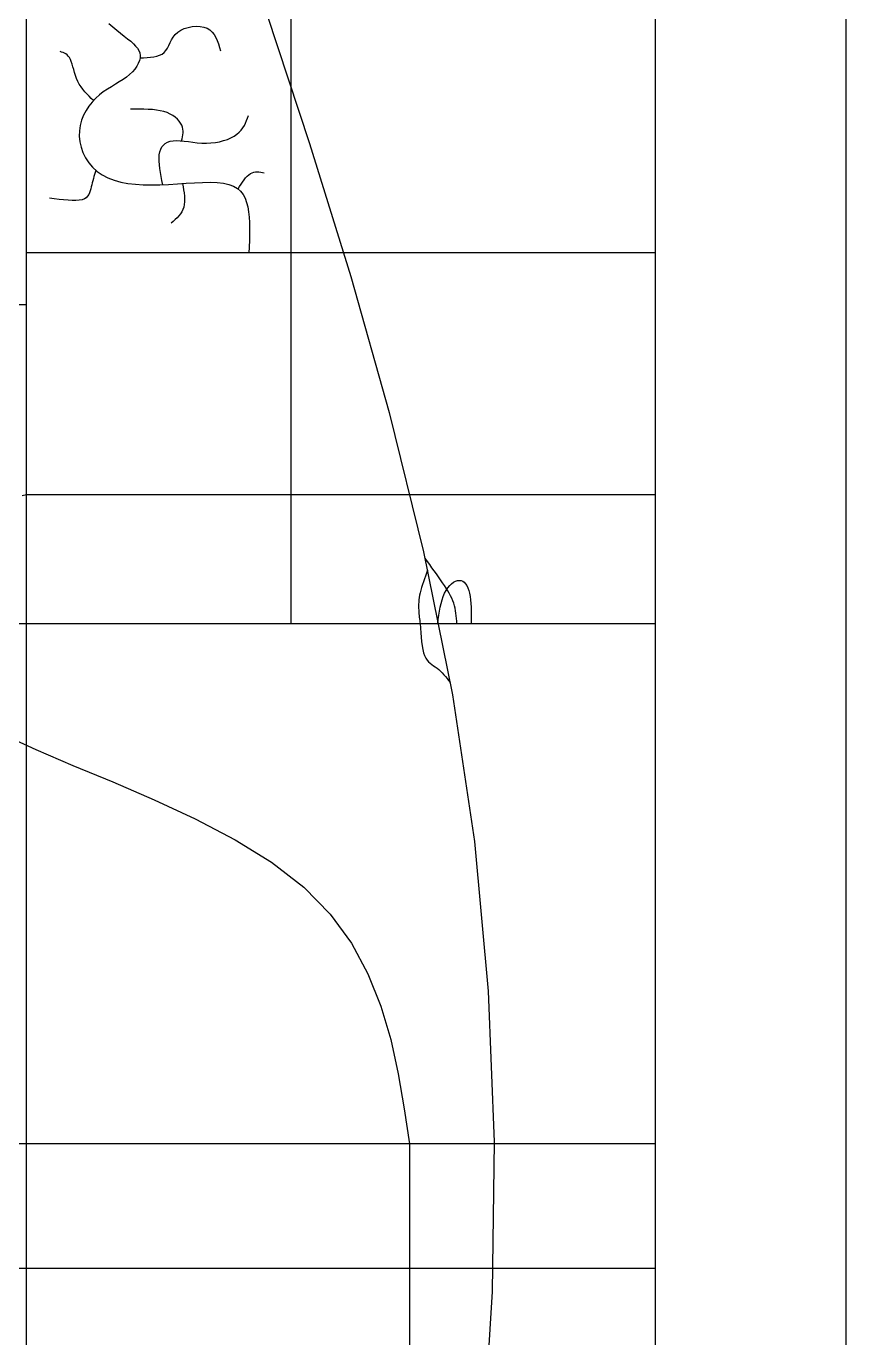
# Model space of a CAD drawing. Extents: x -15455 to 10897, y -24374 to 16165.
# Drawn here: x 6778 to 10897, y -17379 to -10786 of the extents above; entities that cross this region are included whole.
import ezdxf

# ---------------------------------------------------------------- set-up
doc = ezdxf.new("R2010")
doc.units = 0
doc.header["$MEASUREMENT"] = 0
for name, color, linetype in [('COASTLINE', 7, 'CONTINUOUS'), ('HIGHWAY', 7, 'CONTINUOUS'), ('STREETS-SPRAWL-12M', 7, 'CONTINUOUS'), ('STREETS-SPRAWL-20M', 7, 'CONTINUOUS')]:
    doc.layers.add(name, color=color, linetype=linetype)

msp = doc.modelspace()

# ---------------------------------------------------------------- linework, layer by layer
at = {"layer": 'COASTLINE', "color": 7, "linetype": 'CONTINUOUS'}
msp.add_line((10897.1, 16165.5), (10897.1, -24373.8), dxfattribs=at)
at = {"layer": 'HIGHWAY', "color": 250, "linetype": 'CONTINUOUS'}
for p, q in [((7987.7, -10724.7), (8202.1, -11375.6)), ((8202.1, -11375.6), (8409.5, -12043.1)), ((8409.5, -12043.1), (8603, -12727.4)), ((8603, -12727.4), (8775.6, -13428.8)), ((8775.6, -13428.8), (8920.5, -14147.6)), ((8794.4, -13476.4), (8782.7, -13460.4)), ((8806, -13492.4), (8794.4, -13476.4)), ((8817.5, -13508.2), (8806, -13492.4)), ((8828.8, -13523.8), (8817.5, -13508.2)), ((8774.2, -13578.8), (8769.5, -13593)), ((8779.4, -13564.3), (8774.2, -13578.8)), ((8784.7, -13549.6), (8779.4, -13564.3)), ((8790.3, -13534.8), (8784.7, -13549.6)), ((8795.9, -13519.9), (8790.3, -13534.8)), ((8839.8, -13539.2), (8828.8, -13523.8)), ((8850.5, -13554.3), (8839.8, -13539.2)), ((8860.7, -13569), (8850.5, -13554.3)), ((8870.6, -13583.3), (8860.7, -13569)), ((8916.4, -13588.7), (8926.5, -13581.2)), ((8926.5, -13581.2), (8936.6, -13575.8)), ((8936.6, -13575.8), (8946.4, -13572.4)), ((8946.4, -13572.4), (8955.8, -13571.3)), ((8955.8, -13571.3), (8964.6, -13572.4)), ((8964.6, -13572.4), (8972.7, -13575.8)), ((8972.7, -13575.8), (8980.1, -13581.2)), ((8980.1, -13581.2), (8986.8, -13588.7)), ((8755.4, -13646.1), (8753.4, -13658.2)), ((8758, -13633.5), (8755.4, -13646.1)), ((8761.3, -13620.4), (8758, -13633.5)), ((8765.1, -13606.9), (8761.3, -13620.4)), ((8769.5, -13593), (8765.1, -13606.9)), ((8879.8, -13597.1), (8870.6, -13583.3)), ((8874.1, -13652.2), (8880.8, -13636.4)), ((8888.6, -13610.5), (8879.8, -13597.1)), ((8880.8, -13636.4), (8888.6, -13622)), ((8888.6, -13622), (8897.3, -13609.2)), ((8896.7, -13623.5), (8888.6, -13610.5)), ((8904.1, -13636.3), (8896.7, -13623.5)), ((8897.3, -13609.2), (8906.6, -13598)), ((8910.9, -13648.9), (8904.1, -13636.3)), ((8906.6, -13598), (8916.4, -13588.7)), ((8986.8, -13588.7), (8992.8, -13598)), ((8992.8, -13598), (8998, -13609.2)), ((8998, -13609.2), (9002.5, -13622)), ((9002.5, -13622), (9006.1, -13636.4)), ((9006.1, -13636.4), (9009, -13652.2)), ((8750.5, -13691.6), (8750.3, -13701.9)), ((8750.3, -13701.9), (8750.4, -13711.8)), ((8750.4, -13711.8), (8750.8, -13721.3)), ((8751, -13680.9), (8750.5, -13691.6)), ((8752, -13669.7), (8751, -13680.9)), ((8753.4, -13658.2), (8752, -13669.7)), ((8855.5, -13726.6), (8859.2, -13706.7)), ((8859.2, -13706.7), (8863.4, -13687.6)), ((8863.4, -13687.6), (8868.3, -13669.3)), ((8868.3, -13669.3), (8874.1, -13652.2)), ((8917, -13661.4), (8910.9, -13648.9)), ((8922.4, -13673.8), (8917, -13661.4)), ((8927, -13686.3), (8922.4, -13673.8)), ((8930.7, -13698.8), (8927, -13686.3)), ((8933.8, -13711.5), (8930.7, -13698.8)), ((8936.3, -13724.2), (8933.8, -13711.5)), ((9009, -13652.2), (9011.1, -13669.3)), ((9011.1, -13669.3), (9012.7, -13687.6)), ((9012.7, -13687.6), (9013.7, -13706.7)), ((9013.7, -13706.7), (9014.3, -13726.6)), ((8750.8, -13721.3), (8751.4, -13730.5)), ((8751.4, -13730.5), (8752.1, -13739.4)), ((8752.1, -13739.4), (8752.9, -13748)), ((8752.9, -13748), (8753.9, -13756.4)), ((8753.9, -13756.4), (8754.9, -13764.7)), ((8754.9, -13764.7), (8756, -13772.8)), ((8756, -13772.8), (8757.1, -13780.8)), ((8846.6, -13788.8), (8849.4, -13767.8)), ((8849.4, -13767.8), (8852.3, -13747)), ((8852.3, -13747), (8855.5, -13726.6)), ((8938.2, -13737.1), (8936.3, -13724.2)), ((8939.8, -13749.9), (8938.2, -13737.1)), ((8941.1, -13762.9), (8939.8, -13749.9)), ((8942.1, -13775.8), (8941.1, -13762.9)), ((8943, -13788.8), (8942.1, -13775.8)), ((9014.3, -13726.6), (9014.6, -13747)), ((9014.6, -13747), (9014.8, -13767.8)), ((9014.8, -13767.8), (9014.8, -13788.8)), ((8757.1, -13780.8), (8758.3, -13788.8)), ((8758.3, -13788.8), (8759.7, -13812.2)), ((8759.7, -13812.2), (8761.1, -13835.3)), ((8761.1, -13835.3), (8762.9, -13857.8)), ((8762.9, -13857.8), (8765, -13879.4)), ((8765, -13879.4), (8767.7, -13899.7)), ((8767.7, -13899.7), (8770.9, -13918.4)), ((8770.9, -13918.4), (8775, -13935.3)), ((8775, -13935.3), (8779.9, -13949.9)), ((8779.9, -13949.9), (8785.9, -13962.2)), ((8785.9, -13962.2), (8792.7, -13972.3)), ((8792.7, -13972.3), (8800.2, -13980.8)), ((8800.2, -13980.8), (8808.3, -13988)), ((8808.3, -13988), (8816.8, -13994.4)), ((8816.8, -13994.4), (8825.6, -14000.3)), ((8825.6, -14000.3), (8834.4, -14006.3)), ((8834.4, -14006.3), (8843.3, -14012.7)), ((8843.3, -14012.7), (8852, -14019.9)), ((8852, -14019.9), (8860.5, -14027.8)), ((8860.5, -14027.8), (8868.8, -14036.4)), ((8868.8, -14036.4), (8877.1, -14045.5)), ((8877.1, -14045.5), (8885.2, -14055)), ((8885.2, -14055), (8893.3, -14064.8)), ((8893.3, -14064.8), (8901.3, -14074.8)), ((8901.3, -14074.8), (8909.3, -14085)), ((8920.5, -14147.6), (9030.7, -14884)), ((9030.7, -14884), (9100.6, -15636.3)), ((9100.6, -15636.3), (9130.1, -16394.5)), ((9130.1, -16394.5), (9120.4, -17146.7)), ((9120.4, -17146.7), (9072.7, -17880.9))]:
    msp.add_line(p, q, dxfattribs=at)
at = {"layer": 'STREETS-SPRAWL-12M', "color": 253, "linetype": 'CONTINUOUS'}
for p, q in [((7193.6, -10772.1), (7213.3, -10788.9)), ((7213.3, -10788.9), (7233.2, -10805.2)), ((7233.2, -10805.2), (7252.7, -10820.7)), ((7539.8, -10815.4), (7555.1, -10805.4)), ((7555.1, -10805.4), (7572.7, -10797.4)), ((7572.7, -10797.4), (7591.9, -10791.5)), ((7591.9, -10791.5), (7612, -10787.7)), ((7612, -10787.7), (7632.3, -10786.1)), ((7632.3, -10786.1), (7652.1, -10786.9)), ((7652.1, -10786.9), (7670.7, -10790.1)), ((7670.7, -10790.1), (7687.4, -10795.9)), ((7687.4, -10795.9), (7701.6, -10804.3)), ((7701.6, -10804.3), (7713.5, -10815)), ((7252.7, -10820.7), (7271.2, -10835.3)), ((7271.2, -10835.3), (7288.1, -10848.8)), ((7288.1, -10848.8), (7303.4, -10861.5)), ((7303.4, -10861.5), (7316.7, -10873.5)), ((7316.7, -10873.5), (7328.1, -10885.1)), ((7495.1, -10881.9), (7501.7, -10868)), ((7501.7, -10868), (7508.9, -10853.9)), ((7508.9, -10853.9), (7517.2, -10840.1)), ((7517.2, -10840.1), (7527.3, -10827.1)), ((7527.3, -10827.1), (7539.8, -10815.4)), ((7713.5, -10815), (7723.5, -10827.8)), ((7723.5, -10827.8), (7731.8, -10842.2)), ((7731.8, -10842.2), (7738.8, -10857.9)), ((7738.8, -10857.9), (7744.8, -10874.7)), ((7744.8, -10874.7), (7750.2, -10892.1)), ((6956.5, -10915.2), (6949.4, -10912.7)), ((6963.5, -10918), (6956.5, -10915.2)), ((6970.4, -10921.2), (6963.5, -10918)), ((6977.1, -10925.1), (6970.4, -10921.2)), ((6983.5, -10930), (6977.1, -10925.1)), ((6989.5, -10936), (6983.5, -10930)), ((6995.1, -10943.5), (6989.5, -10936)), ((7000.2, -10952.5), (6995.1, -10943.5)), ((7328.1, -10885.1), (7337.3, -10896.6)), ((7337.3, -10896.6), (7344.3, -10908.1)), ((7344.3, -10908.1), (7348.9, -10919.8)), ((7348.9, -10919.8), (7350.9, -10932.1)), ((7350.9, -10932.1), (7350.3, -10945.1)), ((7350.4, -10944.3), (7368.2, -10943.9)), ((7368.2, -10943.9), (7385.8, -10943.1)), ((7385.8, -10943.1), (7402.8, -10941.9)), ((7402.8, -10941.9), (7419.2, -10939.8)), ((7419.2, -10939.8), (7434.5, -10936.5)), ((7434.5, -10936.5), (7448.5, -10931.9)), ((7448.5, -10931.9), (7461.1, -10925.7)), ((7461.1, -10925.7), (7471.8, -10917.5)), ((7471.8, -10917.5), (7480.8, -10907.2)), ((7480.8, -10907.2), (7488.3, -10895.1)), ((7488.3, -10895.1), (7495.1, -10881.9)), ((7750.2, -10892.1), (7755.3, -10909.8)), ((7004.7, -10963.4), (7000.2, -10952.5)), ((7008.9, -10975.8), (7004.7, -10963.4)), ((7012.9, -10989.3), (7008.9, -10975.8)), ((7017, -11003.8), (7012.9, -10989.3)), ((7021.3, -11018.7), (7017, -11003.8)), ((7323.7, -11000.8), (7311.7, -11014.7)), ((7333.7, -10986.7), (7323.7, -11000.8)), ((7341.6, -10972.6), (7333.7, -10986.7)), ((7347.1, -10958.7), (7341.6, -10972.6)), ((7350.3, -10945.1), (7347.1, -10958.7)), ((7026.1, -11033.9), (7021.3, -11018.7)), ((7031.6, -11048.9), (7026.1, -11033.9)), ((7038, -11063.4), (7031.6, -11048.9)), ((7045.3, -11077.2), (7038, -11063.4)), ((7246.2, -11065.5), (7226.6, -11077.4)), ((7264.8, -11053.6), (7246.2, -11065.5)), ((7282.1, -11041.3), (7264.8, -11053.6)), ((7297.8, -11028.3), (7282.1, -11041.3)), ((7311.7, -11014.7), (7297.8, -11028.3)), ((7053.7, -11090.3), (7045.3, -11077.2)), ((7062.9, -11102.7), (7053.7, -11090.3)), ((7072.7, -11114.7), (7062.9, -11102.7)), ((7083.2, -11126.2), (7072.7, -11114.7)), ((7094, -11137.5), (7083.2, -11126.2)), ((7105.1, -11148.5), (7094, -11137.5)), ((7146.2, -11131.2), (7127.4, -11148.1)), ((7165.9, -11116.1), (7146.2, -11131.2)), ((7186.2, -11102.3), (7165.9, -11116.1)), ((7206.5, -11089.5), (7186.2, -11102.3)), ((7226.6, -11077.4), (7206.5, -11089.5)), ((7093.5, -11187.5), (7079.1, -11209.7)), ((7109.7, -11166.9), (7093.5, -11187.5)), ((7116.3, -11159.4), (7105.1, -11148.5)), ((7127.4, -11148.1), (7109.7, -11166.9)), ((7325.2, -11202.8), (7302.5, -11203.1)), ((7347.8, -11202.6), (7325.2, -11202.8)), ((7370.1, -11202.8), (7347.8, -11202.6)), ((7391.8, -11203.5), (7370.1, -11202.8)), ((7412.8, -11204.8), (7391.8, -11203.5)), ((7433, -11207), (7412.8, -11204.8)), ((7452.1, -11210.2), (7433, -11207)), ((7057, -11258.4), (7049.8, -11284.3)), ((7066.8, -11233.4), (7057, -11258.4)), ((7079.1, -11209.7), (7066.8, -11233.4)), ((7470, -11214.5), (7452.1, -11210.2)), ((7486.6, -11220.1), (7470, -11214.5)), ((7501.7, -11226.9), (7486.6, -11220.1)), ((7515.4, -11234.7), (7501.7, -11226.9)), ((7527.5, -11243.3), (7515.4, -11234.7)), ((7538.1, -11252.5), (7527.5, -11243.3)), ((7547, -11262.2), (7538.1, -11252.5)), ((7554.2, -11272.2), (7547, -11262.2)), ((7559.8, -11282.3), (7554.2, -11272.2)), ((7874.8, -11284.7), (7880.7, -11272.5)), ((7880.7, -11272.5), (7885.9, -11259.9)), ((7885.9, -11259.9), (7890.5, -11247.2)), ((7890.5, -11247.2), (7894.8, -11234.4)), ((7045.6, -11311), (7044.8, -11338.4)), ((7044.8, -11338.4), (7047.5, -11366.1)), ((7049.8, -11284.3), (7045.6, -11311)), ((7563.6, -11292.3), (7559.8, -11282.3)), ((7565.8, -11302.4), (7563.6, -11292.3)), ((7563.7, -11342.1), (7565.4, -11332.2)), ((7565.4, -11332.2), (7566.5, -11322.3)), ((7566.7, -11312.4), (7565.8, -11302.4)), ((7566.5, -11322.3), (7566.7, -11312.4)), ((7807.3, -11346.8), (7823.3, -11338.3)), ((7823.3, -11338.3), (7837.4, -11328.9)), ((7837.4, -11328.9), (7849.3, -11318.7)), ((7849.3, -11318.7), (7859.3, -11307.9)), ((7859.3, -11307.9), (7867.8, -11296.5)), ((7867.8, -11296.5), (7874.8, -11284.7)), ((7047.5, -11366.1), (7053.7, -11393.8)), ((7053.7, -11393.8), (7063.3, -11420.9)), ((7450, -11417), (7454.3, -11404)), ((7454.3, -11404), (7460.3, -11392.6)), ((7460.3, -11392.6), (7468.1, -11382.8)), ((7468.1, -11382.8), (7477.5, -11374.6)), ((7477.5, -11374.6), (7488.8, -11368.3)), ((7488.8, -11368.3), (7502, -11363.8)), ((7502, -11363.8), (7517, -11361.2)), ((7517, -11361.2), (7534, -11360.5)), ((7534, -11360.5), (7552.6, -11361.4)), ((7552.6, -11361.4), (7572.6, -11363.3)), ((7559.1, -11361.9), (7561.5, -11352)), ((7561.5, -11352), (7563.7, -11342.1)), ((7572.6, -11363.3), (7593.8, -11365.9)), ((7593.8, -11365.9), (7615.8, -11368.7)), ((7615.8, -11368.7), (7638.3, -11371.2)), ((7638.3, -11371.2), (7661.2, -11372.9)), ((7661.2, -11372.9), (7684.1, -11373.5)), ((7684.1, -11373.5), (7706.7, -11372.5)), ((7706.7, -11372.5), (7728.8, -11370)), ((7728.8, -11370), (7750.1, -11366.1)), ((7750.1, -11366.1), (7770.5, -11360.8)), ((7770.5, -11360.8), (7789.6, -11354.4)), ((7789.6, -11354.4), (7807.3, -11346.8)), ((7063.3, -11420.9), (7076.3, -11447.1)), ((7076.3, -11447.1), (7092.5, -11471.9)), ((7092.5, -11471.9), (7112, -11494.9)), ((7446.1, -11447.3), (7447.3, -11431.5)), ((7446.2, -11464.3), (7446.1, -11447.3)), ((7447.6, -11482.4), (7446.2, -11464.3)), ((7447.3, -11431.5), (7450, -11417)), ((7112, -11494.9), (7134.5, -11515.5)), ((7122, -11531.1), (7119, -11541.4)), ((7125.1, -11520.7), (7122, -11531.1)), ((7128.3, -11510.3), (7125.1, -11520.7)), ((7134.5, -11515.5), (7160.1, -11533.4)), ((7160.1, -11533.4), (7188.6, -11548.3)), ((7449.9, -11501.3), (7447.6, -11482.4)), ((7452.9, -11521), (7449.9, -11501.3)), ((7456.6, -11541.1), (7452.9, -11521)), ((7889, -11539.6), (7897, -11532.1)), ((7897, -11532.1), (7905.1, -11526.2)), ((7905.1, -11526.2), (7913.4, -11521.9)), ((7913.4, -11521.9), (7921.9, -11519.1)), ((7921.9, -11519.1), (7930.5, -11517.6)), ((7930.5, -11517.6), (7939.1, -11517.2)), ((7939.1, -11517.2), (7947.9, -11517.7)), ((7947.9, -11517.7), (7956.8, -11518.8)), ((7956.8, -11518.8), (7965.6, -11520.3)), ((7965.6, -11520.3), (7974.5, -11522.1)), ((7102.5, -11603.5), (7099.9, -11613.6)), ((7105, -11593.2), (7102.5, -11603.5)), ((7107.5, -11582.8), (7105, -11593.2)), ((7110.2, -11572.5), (7107.5, -11582.8)), ((7113, -11562.1), (7110.2, -11572.5)), ((7115.9, -11551.8), (7113, -11562.1)), ((7119, -11541.4), (7115.9, -11551.8)), ((7188.6, -11548.3), (7219.8, -11560.1)), ((7219.8, -11560.1), (7253.4, -11569.2)), ((7253.4, -11569.2), (7289.3, -11575.9)), ((7289.3, -11575.9), (7327.2, -11580.4)), ((7327.2, -11580.4), (7366.9, -11582.8)), ((7366.9, -11582.8), (7408.1, -11583.6)), ((7408.1, -11583.6), (7450.6, -11582.8)), ((7450.6, -11582.8), (7494, -11580.8)), ((7460.7, -11561.6), (7456.6, -11541.1)), ((7464.9, -11582.3), (7460.7, -11561.6)), ((7494, -11580.8), (7537.9, -11578.1)), ((7537.9, -11578.1), (7581.4, -11575.2)), ((7563.9, -11576.4), (7566.8, -11592.4)), ((7566.8, -11592.4), (7569.5, -11608.2)), ((7581.4, -11575.2), (7624, -11572.5)), ((7624, -11572.5), (7664.8, -11570.7)), ((7664.8, -11570.7), (7703.2, -11570.1)), ((7703.2, -11570.1), (7738.5, -11571.2)), ((7738.5, -11571.2), (7770, -11574.7)), ((7770, -11574.7), (7797.1, -11580.9)), ((7797.1, -11580.9), (7820.2, -11589.8)), ((7820.2, -11589.8), (7839.5, -11601.3)), ((7839.5, -11601.3), (7855.3, -11615.3)), ((7842.9, -11603.9), (7850.5, -11591.9)), ((7850.5, -11591.9), (7858, -11580.2)), ((7858, -11580.2), (7865.7, -11568.8)), ((7865.7, -11568.8), (7873.3, -11558.1)), ((7873.3, -11558.1), (7881.1, -11548.3)), ((7881.1, -11548.3), (7889, -11539.6)), ((6919.4, -11653.4), (6895.3, -11650.2)), ((6943.2, -11656.3), (6919.4, -11653.4)), ((6966.3, -11658.9), (6943.2, -11656.3)), ((6988.4, -11660.8), (6966.3, -11658.9)), ((7009, -11661.8), (6988.4, -11660.8)), ((7027.9, -11661.8), (7009, -11661.8)), ((7044.7, -11660.5), (7027.9, -11661.8)), ((7059, -11657.8), (7044.7, -11660.5)), ((7070.7, -11653.4), (7059, -11657.8)), ((7079.9, -11647.6), (7070.7, -11653.4)), ((7087, -11640.4), (7079.9, -11647.6)), ((7092.5, -11632.3), (7087, -11640.4)), ((7096.7, -11623.2), (7092.5, -11632.3)), ((7099.9, -11613.6), (7096.7, -11623.2)), ((7569.5, -11608.2), (7571.7, -11623.9)), ((7571.7, -11623.9), (7573.4, -11639.2)), ((7574.2, -11668.3), (7572.8, -11682)), ((7573.4, -11639.2), (7574.3, -11654)), ((7574.3, -11654), (7574.2, -11668.3)), ((7855.3, -11615.3), (7868.2, -11631.6)), ((7868.2, -11631.6), (7878.3, -11650.2)), ((7878.3, -11650.2), (7886.1, -11671)), ((7553.2, -11728.7), (7545.2, -11738.7)), ((7560.1, -11718.1), (7553.2, -11728.7)), ((7565.8, -11706.9), (7560.1, -11718.1)), ((7570.1, -11694.8), (7565.8, -11706.9)), ((7572.8, -11682), (7570.1, -11694.8)), ((7886.1, -11671), (7891.9, -11693.9)), ((7891.9, -11693.9), (7896.2, -11718.6)), ((7896.2, -11718.6), (7899, -11745.1)), ((7517.4, -11766.6), (7507.5, -11775.5)), ((7527.2, -11757.5), (7517.4, -11766.6)), ((7536.5, -11748.3), (7527.2, -11757.5)), ((7545.2, -11738.7), (7536.5, -11748.3)), ((7899, -11745.1), (7900.6, -11773.1)), ((7900.6, -11773.1), (7901.2, -11802.3)), ((7900.2, -11863.4), (7899, -11894.8)), ((7901, -11832.5), (7900.2, -11863.4)), ((7901.2, -11802.3), (7901, -11832.5)), ((7899, -11894.8), (7897.6, -11926.4)), ((5979.3, -12185), (6780.7, -12185)), ((6757.4, -13144.6), (6780.5, -13139.9))]:
    msp.add_line(p, q, dxfattribs=at)
at = {"layer": 'STREETS-SPRAWL-20M', "color": 252, "linetype": 'CONTINUOUS'}
for p, q in [((8109.9, -13788.8), (8109.9, 4325.8)), ((6780.5, -24373.8), (6780.5, -10572.2)), ((9940.5, -24373.8), (9940.5, -10572.2)), ((6780.5, -11923.2), (9940.5, -11923.2)), ((6780.5, -13139.9), (9940.5, -13139.9)), ((1046.3, -13788.8), (9940.5, -13788.8)), ((6662.1, -14347.1), (6826.1, -14422.5)), ((6826.1, -14422.5), (7012.2, -14501.4)), ((7012.2, -14501.4), (7212.9, -14584.9)), ((7212.9, -14584.9), (7420.7, -14674.2)), ((7420.7, -14674.2), (7628.1, -14770.5)), ((7628.1, -14770.5), (7827.7, -14875)), ((7827.7, -14875), (8011.9, -14988.9)), ((8011.9, -14988.9), (8173.2, -15113.3)), ((8173.2, -15113.3), (8306.1, -15249.1)), ((8306.1, -15249.1), (8412.4, -15395.1)), ((8412.4, -15395.1), (8496, -15549.9)), ((8496, -15549.9), (8560.5, -15712.1)), ((8560.5, -15712.1), (8610, -15880.2)), ((8610, -15880.2), (8648, -16052.7)), ((8648, -16052.7), (8678.4, -16228.1)), ((8678.4, -16228.1), (8705.1, -16404.9)), ((-3337.1, -16401.8), (9940.5, -16401.8)), ((8706.1, -22187.7), (8706.1, -16401.8)), ((4207.7, -17028.7), (9940.5, -17028.7))]:
    msp.add_line(p, q, dxfattribs=at)

doc.saveas('drawing.dxf')
